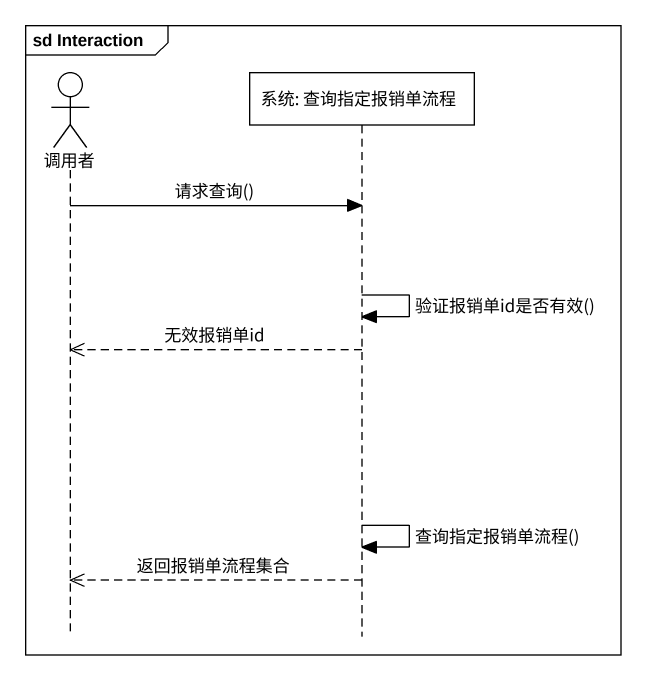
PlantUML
@startuml
mainframe sd Interaction
hide footbox
actor 调用者
participant "系统: 查询指定报销单流程" as 系统_查询指定报销单流程

调用者 -> 系统_查询指定报销单流程 : 请求查询()
系统_查询指定报销单流程 -> 系统_查询指定报销单流程 : 验证报销单id是否有效()
系统_查询指定报销单流程 -->> 调用者 : 无效报销单id
系统_查询指定报销单流程 -> 系统_查询指定报销单流程 : 查询指定报销单流程()
系统_查询指定报销单流程 -->> 调用者 : 返回报销单流程集合
@enduml
